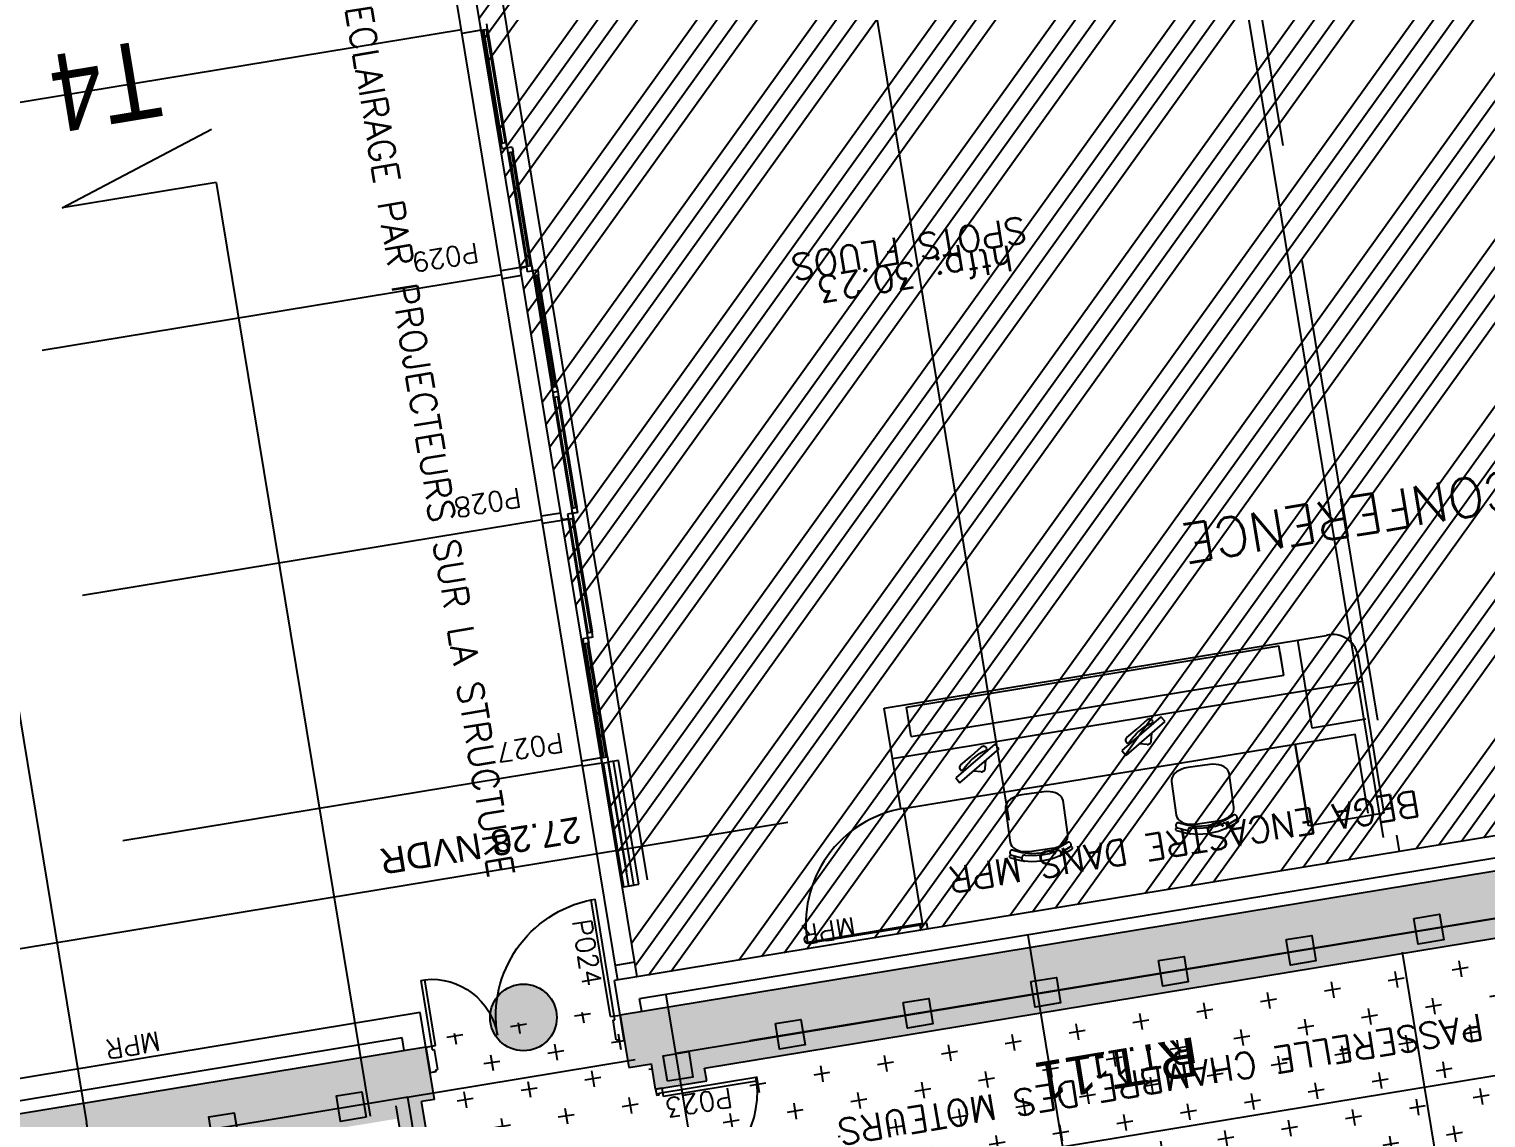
# Model space of a CAD drawing. Header units: millimetres. Extents: x 33240 to 33395, y 51607 to 51720.
# Drawn here: x 33271.56 to 33282.81, y 51658.57 to 51666.98 of the extents above; entities that cross this region are included whole.
import ezdxf
from ezdxf.enums import TextEntityAlignment as Align

# ---------------------------------------------------------------- set-up
doc = ezdxf.new("R2010")
doc.units = ezdxf.units.MM
doc.header["$LTSCALE"] = 0.3
doc.header["$MEASUREMENT"] = 0
doc.header["$PDMODE"] = 34
doc.header["$PDSIZE"] = 0.3
doc.linetypes.add('ACAD_ISO02W100', pattern=[15, 12, -3])
doc.linetypes.add('ACAD_ISO08W100', pattern=[36, 24, -3, 6, -3])
doc.layers.get('0').update_dxf_attribs({"linetype": 'CONTINUOUS'})
doc.layers.get('DEFPOINTS').update_dxf_attribs({"linetype": 'CONTINUOUS'})
for name, color, linetype in [('00-TRAMES-BAT', 7, 'ACAD_ISO08W100'), ('02-MURS-PORTEUR', 1, 'CONTINUOUS'), ('04-PLAFOND-LIMITE', 231, 'CONTINUOUS'), ('05-MEN-EXT', 142, 'CONTINUOUS'), ('05-MEN-EXT-NUM', 3, 'CONTINUOUS'), ('05-MEN-INT', 4, 'CONTINUOUS'), ('05-MEN-INT-NUM', 62, 'CONTINUOUS'), ('07-REVT-SOL', 8, 'CONTINUOUS'), ('07-REVT.PIERRE', 21, 'CONTINUOUS'), ('08-EQUI-MEUBLE-PROJ-01', 11, 'CONTINUOUS'), ('09-COT-EXT', 4, 'CONTINUOUS'), ('10-ANN-ALTITUDE', 152, 'CONTINUOUS'), ('10-ANN-HSP', 192, 'CONTINUOUS'), ('10-ANN-NOMENCLATURE', 3, 'CONTINUOUS'), ('10-ANN-NOMPIECE-CODE', 171, 'CONTINUOUS'), ('10-ANN-REPCOUPE', 1, 'CONTINUOUS'), ('10-ANN-TEXTE', 3, 'CONTINUOUS'), ('10-ANN-TEXTE-MEUBLE', 3, 'CONTINUOUS'), ('11-RES-ELECTRICITE', 71, 'CONTINUOUS'), ('11-RES-ISOL-FEU', 2, 'CONTINUOUS'), ('14-HACH-MURS', 253, 'CONTINUOUS')]:
    doc.layers.add(name, color=color, linetype=linetype)
doc.styles.add('ANN', font='romans.shx')
doc.styles.add('COT', font='romans.shx')
doc.styles.add('HSP', font='romans.shx')
doc.styles.add('NDP', font='ARIAL.TTF')
doc.styles.add('NIV', font='ARIAL.TTF', dxfattribs={"height": 0.2})
doc.styles.add('REPCOUP', font='ARIAL.TTF', dxfattribs={"width": 0.85, "height": 0.6})
doc.dimstyles.new('COTEXT', dxfattribs={"dimtxt": 0.15, "dimasz": 0.11, "dimexe": 0, "dimexo": 0, "dimgap": 0.05, "dimtad": 1, "dimdec": 3, "dimdsep": 46, "dimtxsty": 'COT', "dimblk1": 'COTBLOC', "dimblk2": 'COTBLOC', "dimsah": 1, "dimcen": -0.1, "dimse1": 1, "dimse2": 1, "dimadec": 0, "dimazin": 0, "dimtfac": 1, "dimtdec": 3, "dimtmove": 2, "dimatfit": 3, "dimldrblk": 'COTBLOC', "dimfxl": 1, "dimtolj": 1, "dimarcsym": 0})
pattern_1 = [(189.35057367, (57785.36794, 108093.90987), (-0.2060594638, -0.2872968802), [0.125, -0.375]), (279.35057367, (57785.29612, 108093.96139), (0.2872968802, -0.2060594638), [0.125, -0.375])]

# ---------------------------------------------------------------- blocks, each defined once
blk = doc.blocks.new('COTBLOC')
for p, q in [((0, -1.3608), (0, 1.3608)), ((-0.76, 0), (-0.99, 0)), ((0, 0), (-0.76, 0)), ((0, 0), (0.76, 0)), ((0.76, 0), (0.99, 0))]:
    blk.add_line(p, q)
at = {"const_width": 0.15}
blk.add_lwpolyline([(-0.1, 0, 1), (0.1, 0, 1)], format="xyb", close=True, dxfattribs=at)
blk = doc.blocks.new('*D57')
at = {"layer": '09-COT-EXT', "color": 0, "lineweight": -2}
blk.add_line((33269.584, 51673.215), (33272.002, 51658.532), dxfattribs=at)
at = {"layer": 'DEFPOINTS', "color": 0}
for p in [(33273.987, 51674.051), (33276.441, 51659.152), (33272.02, 51658.424)]:
    blk.add_point(p, dxfattribs=at)
at = {"layer": '09-COT-EXT', "color": 0, "lineweight": -2, "xscale": 0.11, "yscale": 0.11, "zscale": 0.11}
for p, rotation in [((33269.567, 51673.323), 99.35059234257548), ((33272.02, 51658.424), 279.3505923425755)]:
    blk.add_blockref('COTBLOC', p, dxfattribs=dict(at, rotation=rotation))
at = {"layer": '09-COT-EXT', "color": 0, "insert": (33270.917, 51665.894), "char_height": 0.15, "attachment_point": 5, "rotation": 279.3506, "style": 'COT'}
blk.add_mtext('\\A1;15.1', dxfattribs=at)
blk = doc.blocks.new('5CP7')
for p, q in [((0.065, 0.73), (0.035, 0.73)), ((0.035, -0.03), (0.035, 0.73)), ((0.065, 0.73), (0.065, 0)), ((0.065, 0), (0, 0)), ((0, 0), (0, -0.05)), ((0.8, 0), (0.765, 0)), ((0.765, 0), (0.765, -0.03)), ((0.8, 0), (0.8, -0.05)), ((0, -0.05), (0.05, -0.05)), ((0.05, -0.03), (0.035, -0.03)), ((0.05, -0.03), (0.05, -0.05)), ((0.75, -0.03), (0.75, -0.05)), ((0.765, -0.03), (0.75, -0.03)), ((0.75, -0.05), (0.8, -0.05))]:
    blk.add_line(p, q)
for centre, radius, start, end in [((-0.035, 0), 0.83, 0, 0), ((0.035, 0.001), 0.73, 359.9516, 87.6447)]:
    blk.add_arc(centre, radius, start, end)
blk = doc.blocks.new('MVP95')
for p, q in [((0.045, -0.03), (0.045, 0.915)), ((0.075, 0.915), (0.045, 0.915)), ((0.075, 0), (0.075, 0.915)), ((1.475, 0.515), (1.445, 0.515)), ((1.445, 0), (1.445, 0.515)), ((1.475, 0.515), (1.475, -0.03)), ((0, -0.2), (0, 0)), ((0.075, 0), (0, 0)), ((0.06, -0.03), (0.045, -0.03)), ((0.06, -0.185), (0.06, -0.03)), ((1.52, 0), (1.445, 0)), ((1.46, -0.03), (1.46, -0.185)), ((1.475, -0.03), (1.46, -0.03)), ((1.52, 0), (1.52, -0.2)), ((0.045, -0.2), (0, -0.2)), ((0.045, -0.2), (0.045, -0.185)), ((0.06, -0.185), (0.045, -0.185)), ((1.475, -0.185), (1.46, -0.185)), ((1.475, -0.185), (1.475, -0.2)), ((1.52, -0.2), (1.475, -0.2))]:
    blk.add_line(p, q)
for centre, radius, start, end in [((0.045, 0), 0.915, 359.9692, 88.1212), ((1.475, 0.001), 0.515, 93.3395, 180.0973)]:
    blk.add_arc(centre, radius, start, end)
blk = doc.blocks.new('PF1-2H')
blk.add_hatch(color=256).paths.add_polyline_path([(-0.001288, 0, 1), (0.001288, 0, 1)])
blk.add_circle((0, 0), 0.001288)
blk = doc.blocks.new('CARRE2')
blk.add_hatch(color=256).paths.add_polyline_path([(-0.1, 0.1), (0.1, 0.1), (0.1, -0.1), (-0.1, -0.1)])
blk.add_lwpolyline([(-0.1, 0.1), (0.1, 0.1), (0.1, -0.1), (-0.1, -0.1)], close=True)

msp = doc.modelspace()

# ---------------------------------------------------------------- hatches: boundary and pattern name
at = {"layer": '07-REVT-SOL'}
h = msp.add_hatch(dxfattribs=at)
h.set_pattern_fill('ANSI34', color=256, style=0)
h.set_pattern_definition([(234.3505737, (57752.873, 108291.1774), (0.609448717, -0.4371181325), []), (234.3505737, (57752.69855, 108291.1487), (0.609448717, -0.4371181325), []), (234.3505737, (57752.5241, 108291.12), (0.609448717, -0.4371181325), []), (234.3505737, (57752.3497, 108291.09124), (0.609448717, -0.4371181325), [])])
h.paths.add_polyline_path([(33309.5314, 51685.8588), (33309.227, 51686.3339), (33308.7901, 51686.9168), (33308.2417, 51687.5322), (33307.7231, 51688.0157), (33307.1703, 51688.4635), (33306.6491, 51688.8373), (33306.1684, 51689.1099), (33305.6057, 51689.375), (33304.8593, 51689.5906), (33304.3981, 51689.6614), (33304.0875, 51689.6801), (33303.4661, 51689.653), (33302.8229, 51689.5078), (33302.2165, 51689.3237), (33301.8431, 51689.1436), (33301.2325, 51688.7418), (33301.0441, 51688.5546), (33300.8119, 51688.2317), (33300.636, 51687.875), (33300.5145, 51687.359), (33300.505, 51686.6688), (33300.5777, 51685.9763), (33300.7416, 51685.2753), (33300.9406, 51684.7213), (33301.0157, 51684.5876), (33307.3638, 51673.1728), (33307.5551, 51673.4027), (33307.8762, 51673.8025), (33308.1163, 51674.1181), (33308.411, 51674.5325), (33308.7556, 51675.0512), (33309.048, 51675.5283), (33309.3762, 51676.1097), (33309.5889, 51676.5207), (33309.7607, 51676.8698), (33310.0204, 51677.4522), (33310.2137, 51677.9361), (33310.3288, 51678.2748), (33310.4454, 51678.6692), (33310.6648, 51679.6374), (33310.76, 51680.4082), (33310.7988, 51681.1264), (33310.7886, 51681.6572), (33311.6353, 51681.6308), (33311.6077, 51680.7216), (33311.5149, 51679.9648), (33311.413, 51679.3793), (33311.2805, 51678.8426), (33311.0938, 51678.2397), (33310.6536, 51677.1452), (33310.0752, 51675.9925), (33309.4154, 51674.8904), (33308.8726, 51674.099), (33308.2849, 51673.3459), (33307.8733, 51672.8629), (33307.228, 51672.1682), (33306.3132, 51671.3076), (33305.9865, 51671.0325), (33305.8529, 51670.9201), (33304.975, 51670.2548), (33303.8087, 51669.4948), (33303.0073, 51669.0533), (33301.8018, 51668.4879), (33300.9566, 51668.032), (33299.3651, 51667.685), (33298.3344, 51667.4599), (33297.6468, 51667.3707), (33296.7824, 51667.2899), (33295.9203, 51667.253), (33295.2266, 51667.2152), (33294.1119, 51667.2875), (33293.3748, 51667.4449), (33292.5369, 51667.5422), (33291.7914, 51667.7628), (33290.9562, 51668.1367), (33290.4698, 51668.2741), (33289.8201, 51668.6138), (33289.1999, 51669.0055), (33288.3839, 51669.5907), (33287.876, 51669.955), (33287.2211, 51670.7667), (33274.7777, 51668.6362), (33276.256, 51659.6586), (33284.2497, 51660.9749), (33284.3561, 51660.329), (33287.1543, 51660.7657), (33287.0441, 51661.435), (33288.3848, 51661.6423), (33288.4866, 51660.9834), (33292.2493, 51661.603), (33292.1421, 51662.2745), (33293.3262, 51662.4694), (33294.2159, 51657.0657), (33297.0273, 51657.8411), (33296.5137, 51662.3558), (33296.1876, 51662.9406), (33297.1941, 51663.1064), (33297.3208, 51662.3368), (33297.3071, 51662.3342), (33297.2354, 51662.0285), (33297.1718, 51661.7039), (33297.1191, 51661.3565), (33297.0807, 51661.0087), (33297.0553, 51660.6759), (33297.0448, 51660.2508), (33297.0546, 51659.9073), (33297.0786, 51659.5031), (33297.126, 51659.0791), (33297.2144, 51658.5421), (33297.1583, 51658.5188), (33297.3195, 51657.5459), (33297.3809, 51657.5561), (33297.3948, 51657.457), (33298.8658, 51657.679), (33298.8462, 51657.7974), (33298.9103, 51657.8079), (33298.7662, 51658.6942), (33298.7288, 51659.1864), (33298.7198, 51659.4049), (33298.7232, 51660.1393), (33298.7457, 51660.5123), (33298.7907, 51660.9605), (33298.8677, 51661.4609), (33298.9907, 51662.0019), (33299.0813, 51662.4183), (33299.1901, 51662.781), (33299.4457, 51663.3946), (33299.6955, 51663.8263), (33299.9745, 51664.1844), (33300.2447, 51664.447), (33300.5617, 51664.6801), (33300.8381, 51664.8192), (33301.2209, 51664.9383), (33301.4693, 51664.9787), (33301.841, 51664.9673), (33302.2061, 51664.8995), (33302.6126, 51664.7536), (33302.9838, 51664.5426), (33303.3445, 51664.2838), (33303.6583, 51663.9764), (33303.8954, 51663.7058), (33304.1617, 51663.3541), (33304.4484, 51662.8985), (33304.7788, 51662.2731), (33305.0523, 51661.5322), (33305.2961, 51660.675), (33305.4695, 51659.9959), (33305.6024, 51659.3706), (33305.6852, 51658.9167), (33307.3767, 51659.1899), (33307.1404, 51660.5973), (33307.0303, 51661.1738), (33306.9413, 51661.6002), (33306.7799, 51662.3125), (33306.6023, 51663.0284), (33306.4522, 51663.5891), (33306.3171, 51663.5669), (33306.1501, 51664.5811), (33310.3148, 51665.2669), (33310.4416, 51664.4972), (33315.177, 51665.277), (33315.0503, 51666.0466), (33321.9737, 51667.1866), (33322.0842, 51666.5156), (33326.0968, 51667.1763), (33325.9863, 51667.8474), (33338.2877, 51669.8729), (33338.4145, 51669.1031), (33337.1627, 51668.8969), (33337.4803, 51666.9678), (33338.0209, 51667.0568), (33338.5748, 51667.148), (33338.8591, 51667.1949), (33339.4721, 51667.2958), (33339.4876, 51667.2022), (33342.9411, 51667.7709), (33342.9248, 51667.8696), (33343.8326, 51668.019), (33343.8488, 51667.9204), (33345.1427, 51668.1334), (33344.8096, 51670.1562), (33343.348, 51669.9155), (33343.2212, 51670.6853), (33356.0482, 51672.7974), (33356.1749, 51672.0277), (33354.958, 51671.8273), (33355.3024, 51669.7355), (33360.6718, 51670.6196), (33360.3274, 51672.7114), (33359.1351, 51672.5151), (33359.0083, 51673.2848), (33361.9356, 51673.7669), (33362.0461, 51673.0958), (33364.4142, 51673.4857), (33364.3037, 51674.1568), (33367.7572, 51674.7255), (33367.8839, 51673.9557), (33371.2387, 51674.5081), (33371.112, 51675.2779), (33374.9437, 51675.9088), (33375.0705, 51675.1391), (33376.6328, 51675.3963), (33376.506, 51676.1661), (33377.325, 51676.3009), (33377.0481, 51677.9827), (33376.9198, 51677.9616), (33376.6273, 51679.7377), (33376.7556, 51679.7588), (33376.4112, 51681.8507), (33376.2829, 51681.8295), (33375.9904, 51683.6056), (33376.1187, 51683.6267), (33375.8418, 51685.3086), (33360.6783, 51682.8117), (33360.8797, 51680.4431), (33357.4663, 51679.6643), (33355.8502, 51679.2955), (33350.3855, 51678.0486), (33349.3674, 51677.9353), (33349.2809, 51678.7127), (33350.1901, 51678.8161), (33350.4466, 51678.8746), (33350.1324, 51680.7824), (33345.8713, 51680.0807), (33346.1535, 51678.3669), (33347.7703, 51678.5446), (33347.8568, 51677.7672), (33337.862, 51676.655), (33331.4691, 51682.1156), (33331.436, 51682.1102), (33331.3791, 51682.4555), (33331.426, 51682.4633), (33332.4803, 51685.4342), (33333.3075, 51685.2862), (33334.1791, 51687.6816), (33333.3953, 51687.9546), (33334.4746, 51690.9071), (33334.675, 51691.1303), (33338.2027, 51692.6579), (33338.2118, 51692.6161), (33338.5092, 51692.2989), (33338.6344, 51692.0226), (33341.707, 51693.0697), (33341.5019, 51693.412), (33341.3795, 51693.7866), (33344.946, 51694.7179), (33345.2392, 51694.7817), (33348.5761, 51695.3735), (33348.8741, 51695.4084), (33348.9099, 51694.6324), (33348.9146, 51694.6048), (33352.1472, 51694.9081), (33352.1459, 51695.2202), (33352.2417, 51695.6865), (33356.3412, 51695.7195), (33356.4073, 51695.575), (33357.7275, 51698.1124), (33357.1877, 51701.3904), (33320.2349, 51695.2976), (33319.7443, 51698.296), (33309.9064, 51696.6761), (33310.4, 51693.6782), (33300.57, 51692.0596), (33300.7406, 51691.0235), (33301.5358, 51691.0422), (33302.2561, 51690.9986), (33302.8984, 51690.9343), (33303.2847, 51690.8855), (33303.8837, 51690.7723), (33304.4095, 51690.6586), (33304.8482, 51690.5355), (33305.6756, 51690.2459), (33306.363, 51689.935), (33307.0247, 51689.5803), (33307.6503, 51689.1728), (33308.244, 51688.725), (33308.7944, 51688.2296), (33309.3073, 51687.6984), (33309.7704, 51687.1258), (33310.4433, 51686.1015), (33309.6647, 51685.6359)])
h = msp.add_hatch(dxfattribs=at)
h.set_pattern_fill('CROSS', color=30, style=0)
h.set_pattern_definition(pattern_1)
h.paths.add_polyline_path([(33285.8127, 51643.4734), (33279.4977, 51642.4335), (33276.7774, 51658.9539), (33283.0924, 51659.9938)])
h = msp.add_hatch(dxfattribs=at)
h.set_pattern_fill('CROSS', color=30, style=0)
h.set_pattern_definition(pattern_1)
h.paths.add_polyline_path([(33280.4438, 51642.0116), (33280.7006, 51640.4526), (33277.696, 51639.9579), (33277.6763, 51639.9547), (33274.5904, 51658.6952), (33274.6909, 51658.7117), (33274.6129, 51659.1854), (33276.1127, 51659.4323), (33276.1907, 51658.9587), (33276.3665, 51658.9877), (33279.1957, 51641.8061)])
at = {"layer": '14-HACH-MURS', "ltscale": 10}
h = msp.add_hatch(color=256, dxfattribs=at)
h.paths.add_polyline_path([(33277.7584, 51638.2252), (33277.9557, 51638.2577), (33278.0662, 51637.5865), (33259.4674, 51634.524), (33255.6179, 51657.9021), (33254.5254, 51657.7222), (33254.3037, 51659.1807), (33254.568, 51659.2382), (33254.7618, 51657.9638), (33262.1964, 51659.188), (33261.9307, 51660.8017), (33262.2244, 51660.8641), (33262.5249, 51659.0394), (33260.6988, 51658.7387), (33260.715, 51658.6401), (33260.5177, 51658.6076), (33260.5014, 51658.7062), (33255.8645, 51657.9427), (33256.1716, 51656.0781), (33256.5482, 51656.1401), (33256.6311, 51655.6366), (33256.2545, 51655.5746), (33259.6491, 51634.9593), (33277.8039, 51637.9487)])
h.paths.add_polyline_path([(33277.7087, 51639.7575), (33277.5114, 51639.725), (33274.4093, 51658.564), (33258.1309, 51655.8835), (33258.048, 51656.387), (33260.8085, 51656.8416), (33260.7646, 51657.1078), (33260.962, 51657.1403), (33261.0058, 51656.8741), (33274.6242, 51659.1165), (33274.6909, 51658.7117), (33274.5904, 51658.6952)], flags=17)
h.paths.add_polyline_path([(33277.7285, 51639.7608), (33280.9304, 51640.288), (33280.8979, 51640.4851), (33277.696, 51639.9579)])
h = msp.add_hatch(color=256, dxfattribs=at)
h.paths.add_polyline_path([(33279.1957, 51641.8061), (33280.4439, 51642.0116), (33280.4536, 51641.9524), (33280.6509, 51641.9849), (33280.6412, 51642.0441), (33286.5961, 51643.0244), (33286.5636, 51643.2218), (33279.1632, 51642.0034)])
h.paths.add_polyline_path([(33279.1599, 51642.0232), (33286.2643, 51643.193), (33283.4868, 51660.0605), (33284.2084, 51660.1793), (33284.1258, 51660.6811), (33276.124, 51659.3635), (33276.1907, 51658.9587), (33276.3665, 51658.9877), (33276.399, 51658.7903), (33276.7937, 51658.8553), (33276.7774, 51658.9539), (33283.0924, 51659.9938), (33285.8127, 51643.4734), (33279.4977, 51642.4335), (33279.4815, 51642.5322), (33279.0868, 51642.4672)])
h.paths.add_polyline_path([(33278.9568, 51643.2566), (33279.3515, 51643.3216), (33276.9237, 51658.0659), (33276.529, 51658.0009)], flags=17)

# ---------------------------------------------------------------- linework, layer by layer
at = {"layer": '00-TRAMES-BAT'}
for p, q in [((33285.5336, 51639.4242), (33276.2655, 51695.7092)), ((33282.6404, 51639.5559), (33273.4698, 51695.2488)), ((33279.8447, 51639.0955), (33270.6741, 51694.7885)), ((33380.1408, 51676.1261), (33264.281, 51657.0483))]:
    msp.add_line(p, q, dxfattribs=at)
at = {"layer": '02-MURS-PORTEUR', "color": 8, "linetype": 'ACAD_ISO02W100'}
for p, q in [((33280.6602, 51669.6357), (33282.1434, 51660.6281)), ((33274.8985, 51666.9798), (33261.5785, 51664.7865)), ((33275.2104, 51665.0853), (33261.8905, 51662.892)), ((33275.5224, 51663.1908), (33262.2024, 51660.9975)), ((33275.8343, 51661.2963), (33262.5144, 51659.103))]:
    msp.add_line(p, q, dxfattribs=at)
at = {"layer": '02-MURS-PORTEUR'}
for p, q in [((33284.1258, 51660.6811), (33276.124, 51659.3635)), ((33276.7774, 51658.9539), (33283.0924, 51659.9938)), ((33276.124, 51659.3635), (33276.1907, 51658.9587)), ((33274.6242, 51659.1165), (33261.0058, 51656.8741)), ((33274.6909, 51658.7117), (33274.6242, 51659.1165)), ((33276.1907, 51658.9587), (33276.3665, 51658.9877)), ((33276.399, 51658.7903), (33276.3665, 51658.9877)), ((33276.7937, 51658.8553), (33276.7774, 51658.9539)), ((33276.399, 51658.7903), (33276.7937, 51658.8553)), ((33274.6909, 51658.7117), (33274.5904, 51658.6952)), ((33277.7087, 51639.7575), (33274.5904, 51658.6952))]:
    msp.add_line(p, q, dxfattribs=at)
at = {"layer": '02-MURS-PORTEUR', "color": 4}
msp.add_line((33283.1643, 51658.9415), (33276.948, 51657.9179), dxfattribs=at)
at = {"layer": '04-PLAFOND-LIMITE', "linetype": 'ACAD_ISO02W100'}
msp.add_line((33277.0403, 51642.5863), (33274.3931, 51658.6627), dxfattribs=at)
at = {"layer": '05-MEN-EXT'}
for p, q in [((33276.108, 51659.6342), (33274.3029, 51670.5966)), ((33276.256, 51659.6586), (33274.7728, 51668.6663)), ((33275.0512, 51666.9758), (33274.9031, 51666.9514)), ((33275.0512, 51666.9758), (33275.0463, 51667.0054)), ((33275.0512, 51666.9758), (33275.1005, 51666.9839)), ((33275.2056, 51666.0992), (33275.061, 51666.9774)), ((33275.2155, 51666.1008), (33275.0709, 51666.979)), ((33275.0906, 51666.9823), (33275.2352, 51666.1041)), ((33275.1005, 51666.9839), (33275.0939, 51667.024)), ((33275.1005, 51666.9839), (33275.2451, 51666.1057)), ((33275.2451, 51666.1057), (33275.2056, 51666.0992)), ((33275.2121, 51666.0597), (33275.2056, 51666.0992)), ((33275.2911, 51666.0727), (33275.2121, 51666.0597)), ((33275.2516, 51666.0662), (33275.2451, 51666.1057)), ((33275.2451, 51666.1057), (33275.4027, 51665.1486)), ((33275.2911, 51666.0727), (33275.2516, 51666.0662)), ((33275.2516, 51666.0662), (33275.2581, 51666.0268)), ((33275.2911, 51666.0727), (33275.2976, 51666.0333)), ((33275.2976, 51666.0333), (33275.2581, 51666.0268)), ((33275.268, 51666.0284), (33275.4126, 51665.1502)), ((33275.4323, 51665.1535), (33275.2877, 51666.0316)), ((33275.4422, 51665.1551), (33275.2976, 51666.0333)), ((33275.3534, 51665.1405), (33275.2053, 51665.1161)), ((33275.3635, 51665.0789), (33275.2155, 51665.0545)), ((33275.4027, 51665.1486), (33275.3534, 51665.1405)), ((33275.3615, 51665.1215), (33275.3566, 51665.1207)), ((33275.4035, 51665.1437), (33275.3591, 51665.1363)), ((33275.3615, 51665.1215), (33275.3591, 51665.1363)), ((33275.4422, 51665.1551), (33275.4027, 51665.1486)), ((33275.4092, 51665.1091), (33275.4027, 51665.1486)), ((33275.4881, 51665.1221), (33275.4092, 51665.1091)), ((33275.4487, 51665.1156), (33275.4422, 51665.1551)), ((33275.4422, 51665.1551), (33275.5998, 51664.198)), ((33275.4881, 51665.1221), (33275.4487, 51665.1156)), ((33275.4487, 51665.1156), (33275.4552, 51665.0762)), ((33275.4946, 51665.0827), (33275.4552, 51665.0762)), ((33275.465, 51665.0778), (33275.6068, 51664.217)), ((33275.6265, 51664.2202), (33275.4848, 51665.081)), ((33275.4881, 51665.1221), (33275.4946, 51665.0827)), ((33275.6392, 51664.2045), (33275.4946, 51665.0827)), ((33275.5998, 51664.1975), (33275.5933, 51664.237)), ((33275.6364, 51664.2219), (33275.5969, 51664.2154)), ((33275.6364, 51664.2219), (33275.5969, 51664.2154)), ((33275.5969, 51664.2154), (33275.6034, 51664.1759)), ((33275.6429, 51664.1824), (33275.6034, 51664.1759)), ((33275.6429, 51664.1824), (33275.6034, 51664.1759)), ((33275.6429, 51664.1824), (33275.6034, 51664.1759)), ((33275.6034, 51664.1759), (33275.6099, 51664.1364)), ((33275.7639, 51663.2009), (33275.6063, 51664.158)), ((33275.6393, 51664.204), (33275.6328, 51664.2435)), ((33275.6364, 51664.2219), (33275.6429, 51664.1824)), ((33275.6429, 51664.1824), (33275.6494, 51664.1429)), ((33275.6458, 51664.1645), (33275.7904, 51663.2864)), ((33275.6494, 51664.1429), (33275.6099, 51664.1364)), ((33275.7608, 51663.2815), (33275.6198, 51664.138)), ((33275.6395, 51664.1413), (33275.7805, 51663.2847)), ((33275.7904, 51663.2864), (33275.7509, 51663.2799)), ((33275.7574, 51663.2404), (33275.7509, 51663.2799)), ((33275.7969, 51663.2469), (33275.7904, 51663.2864)), ((33275.6657, 51663.2436), (33275.5177, 51663.2193)), ((33275.6751, 51663.1863), (33275.5271, 51663.1619)), ((33275.6768, 51663.2068), (33275.6719, 51663.206)), ((33275.7245, 51663.1944), (33275.6751, 51663.1863)), ((33275.6768, 51663.2068), (33275.6793, 51663.192)), ((33275.7237, 51663.1994), (33275.6793, 51663.192)), ((33275.7969, 51663.2469), (33275.718, 51663.2339)), ((33275.718, 51663.2339), (33275.7245, 51663.1944)), ((33275.7639, 51663.2009), (33275.7245, 51663.1944)), ((33275.8821, 51662.2373), (33275.7245, 51663.1944)), ((33275.8789, 51662.3179), (33275.7343, 51663.196)), ((33275.7541, 51663.1993), (33275.8987, 51662.3211)), ((33275.7969, 51663.2469), (33275.7574, 51663.2404)), ((33275.7574, 51663.2404), (33275.7639, 51663.2009)), ((33275.7639, 51663.2009), (33275.9085, 51662.3227)), ((33275.915, 51662.2833), (33275.8361, 51662.2703)), ((33275.8361, 51662.2703), (33275.8426, 51662.2308)), ((33275.9085, 51662.3227), (33275.8691, 51662.3162)), ((33275.8756, 51662.2768), (33275.8691, 51662.3162)), ((33275.915, 51662.2833), (33275.8756, 51662.2768)), ((33275.8756, 51662.2768), (33275.8821, 51662.2373)), ((33275.915, 51662.2833), (33275.9085, 51662.3227)), ((33275.8821, 51662.2373), (33275.8426, 51662.2308)), ((33275.8426, 51662.2308), (33275.9872, 51661.3526)), ((33275.8525, 51662.2324), (33275.9971, 51661.3543)), ((33276.0168, 51661.3575), (33275.8722, 51662.2357)), ((33276.0267, 51661.3591), (33275.8821, 51662.2373)), ((33275.9773, 51661.351), (33275.8293, 51661.3266)), ((33275.9773, 51661.351), (33276.0267, 51661.3591)), ((33275.9773, 51661.351), (33275.9822, 51661.3214)), ((33276.0267, 51661.3591), (33276.0333, 51661.319)), ((33275.984, 51661.3108), (33275.8359, 51661.2865)), ((33275.984, 51661.3108), (33276.0333, 51661.319)), ((33276.1514, 51660.3554), (33276.2304, 51660.3684)), ((33276.1909, 51660.3619), (33276.2698, 51660.3749)), ((33276.2374, 51659.7716), (33276.0894, 51659.7472))]:
    msp.add_line(p, q, dxfattribs=at)
at = {"layer": '05-MEN-EXT', "linetype": 'ACAD_ISO02W100', "ltscale": 0.5}
for p, q in [((33275.9938, 51661.3125), (33276.1514, 51660.3554)), ((33276.0315, 51661.3295), (33276.1729, 51660.4711)), ((33276.1122, 51661.332), (33276.0333, 51661.319)), ((33276.1909, 51660.3619), (33276.0333, 51661.319)), ((33276.2304, 51660.3684), (33276.0728, 51661.3255)), ((33276.2698, 51660.3749), (33276.1122, 51661.332))]:
    msp.add_line(p, q, dxfattribs=at)
at = {"layer": '07-REVT.PIERRE'}
for p, q in [((33284.2497, 51660.9749), (33276.0802, 51659.6297)), ((33284.1096, 51660.7795), (33276.2756, 51659.4895)), ((33276.124, 51659.3635), (33276.0802, 51659.6297)), ((33276.2918, 51659.3911), (33276.2756, 51659.4895)), ((33274.5804, 51659.3827), (33260.962, 51657.1403)), ((33274.6242, 51659.1165), (33274.5804, 51659.3827)), ((33274.4403, 51659.1873), (33260.9896, 51656.9725)), ((33274.4565, 51659.0889), (33274.4403, 51659.1873))]:
    msp.add_line(p, q, dxfattribs=at)
at = {"layer": '08-EQUI-MEUBLE-PROJ-01', "ltscale": 20}
for p, q in [((33278.1657, 51661.7361), (33281.5795, 51662.2982)), ((33281.4723, 51661.5813), (33281.3602, 51662.2621)), ((33278.3367, 51661.744), (33281.2154, 51662.218)), ((33281.2527, 51661.9916), (33281.2154, 51662.218)), ((33281.2527, 51661.9916), (33281.2236, 51662.1687)), ((33281.8244, 51662.1513), (33282.0266, 51660.9234)), ((33278.2299, 51661.3464), (33281.8585, 51661.9439)), ((33278.374, 51661.5176), (33281.2527, 51661.9916)), ((33278.2941, 51660.9566), (33278.1657, 51661.7361)), ((33278.374, 51661.5176), (33278.3367, 51661.744)), ((33280.3029, 51661.6696), (33280.0007, 51661.4075)), ((33280.0335, 51661.3697), (33280.3357, 51661.6318)), ((33280.0399, 51661.5086), (33280.1186, 51661.5768)), ((33280.1973, 51661.6451), (33280.1186, 51661.5768)), ((33280.2392, 51661.6215), (33280.2403, 51661.6345)), ((33280.3357, 51661.6318), (33280.3029, 51661.6696)), ((33281.8867, 51661.6495), (33281.4723, 51661.5813)), ((33278.3138, 51660.9599), (33281.3406, 51661.4583)), ((33279.0202, 51661.4584), (33278.718, 51661.1963)), ((33279.0529, 51661.4206), (33279.0202, 51661.4584)), ((33280.0573, 51661.4638), (33280.0443, 51661.4645)), ((33280.1968, 51661.4558), (33280.1367, 51661.4593)), ((33280.2273, 51661.4823), (33280.2324, 51661.5423)), ((33281.3406, 51661.4583), (33281.8043, 51661.5346)), ((33281.3406, 51661.4583), (33281.4412, 51660.8471)), ((33281.4441, 51660.8274), (33281.3406, 51661.4583)), ((33281.905, 51660.9234), (33281.8043, 51661.5346)), ((33278.7507, 51661.1585), (33279.0529, 51661.4206)), ((33278.7571, 51661.2973), (33278.8359, 51661.3656)), ((33278.9146, 51661.4339), (33278.8359, 51661.3656)), ((33278.9565, 51661.4103), (33278.9576, 51661.4233)), ((33280.0007, 51661.4075), (33280.0335, 51661.3697)), ((33278.7746, 51661.2526), (33278.7616, 51661.2533)), ((33278.914, 51661.2446), (33278.854, 51661.248)), ((33278.9446, 51661.2711), (33278.9497, 51661.3311)), ((33280.4095, 51661.2303), (33280.3975, 51661.216)), ((33280.4249, 51661.2433), (33280.4095, 51661.2303)), ((33280.4432, 51661.2547), (33280.4249, 51661.2433)), ((33280.464, 51661.2641), (33280.4432, 51661.2547)), ((33280.4865, 51661.2712), (33280.464, 51661.2641)), ((33280.5102, 51661.2759), (33280.4865, 51661.2712)), ((33280.6817, 51661.2997), (33280.5102, 51661.2759)), ((33280.7057, 51661.3017), (33280.6817, 51661.2997)), ((33280.7293, 51661.301), (33280.7057, 51661.3017)), ((33280.7519, 51661.2977), (33280.7293, 51661.301)), ((33280.7726, 51661.2917), (33280.7519, 51661.2977)), ((33280.791, 51661.2834), (33280.7726, 51661.2917)), ((33280.8065, 51661.2729), (33280.791, 51661.2834)), ((33280.8185, 51661.2606), (33280.8065, 51661.2729)), ((33280.8267, 51661.2468), (33280.8185, 51661.2606)), ((33280.8309, 51661.2321), (33280.8267, 51661.2468)), ((33280.8674, 51660.9698), (33280.8309, 51661.2321)), ((33278.718, 51661.1963), (33278.7507, 51661.1585)), ((33280.3893, 51661.2009), (33280.3851, 51661.1854)), ((33280.3851, 51661.1854), (33280.3852, 51661.17)), ((33280.3852, 51661.17), (33280.4217, 51660.9078)), ((33280.3975, 51661.216), (33280.3893, 51661.2009)), ((33279.1148, 51661.0048), (33279.1066, 51660.9896)), ((33279.1267, 51661.019), (33279.1148, 51661.0048)), ((33279.1421, 51661.0321), (33279.1267, 51661.019)), ((33279.1605, 51661.0435), (33279.1421, 51661.0321)), ((33279.1813, 51661.0529), (33279.1605, 51661.0435)), ((33279.2038, 51661.06), (33279.1813, 51661.0529)), ((33279.2274, 51661.0647), (33279.2038, 51661.06)), ((33279.399, 51661.0885), (33279.2274, 51661.0647)), ((33279.423, 51661.0905), (33279.399, 51661.0885)), ((33279.4466, 51661.0898), (33279.423, 51661.0905)), ((33279.4691, 51661.0864), (33279.4466, 51661.0898)), ((33279.4899, 51661.0805), (33279.4691, 51661.0864)), ((33279.5083, 51661.0721), (33279.4899, 51661.0805)), ((33279.5237, 51661.0617), (33279.5083, 51661.0721)), ((33279.5357, 51661.0494), (33279.5237, 51661.0617)), ((33279.544, 51661.0356), (33279.5357, 51661.0494)), ((33279.5481, 51661.0208), (33279.544, 51661.0356)), ((33279.5846, 51660.7586), (33279.5481, 51661.0208)), ((33278.3138, 51660.9599), (33278.4617, 51660.062)), ((33279.1066, 51660.9896), (33279.1024, 51660.9742)), ((33279.1024, 51660.9742), (33279.1024, 51660.9588)), ((33279.1024, 51660.9588), (33279.1389, 51660.6965)), ((33280.4217, 51660.9078), (33280.4258, 51660.893)), ((33280.4258, 51660.893), (33280.4341, 51660.8792)), ((33280.7976, 51660.8697), (33280.8601, 51660.9061)), ((33280.8093, 51660.8851), (33280.8276, 51660.8965)), ((33280.8276, 51660.8965), (33280.843, 51660.9095)), ((33280.843, 51660.9095), (33280.855, 51660.9238)), ((33280.855, 51660.9238), (33280.8632, 51660.939)), ((33280.863, 51660.9081), (33280.8601, 51660.9061)), ((33280.8662, 51660.9095), (33280.863, 51660.9081)), ((33280.8632, 51660.939), (33280.8674, 51660.9544)), ((33280.8696, 51660.9104), (33280.8662, 51660.9095)), ((33280.8674, 51660.9544), (33280.8674, 51660.9698)), ((33280.8731, 51660.9107), (33280.8696, 51660.9104)), ((33280.8765, 51660.9104), (33280.8731, 51660.9107)), ((33280.8799, 51660.9095), (33280.8765, 51660.9104)), ((33280.8831, 51660.908), (33280.8799, 51660.9095)), ((33280.8859, 51660.906), (33280.8831, 51660.908)), ((33280.8884, 51660.9035), (33280.8859, 51660.906)), ((33280.8904, 51660.9007), (33280.8884, 51660.9035)), ((33280.8919, 51660.8975), (33280.8904, 51660.9007)), ((33280.8928, 51660.8941), (33280.8919, 51660.8975)), ((33280.8932, 51660.8906), (33280.8928, 51660.8941)), ((33280.8929, 51660.8871), (33280.8932, 51660.8906)), ((33282.0266, 51660.9234), (33281.4441, 51660.8274)), ((33280.4164, 51660.8037), (33280.4161, 51660.8019)), ((33280.4161, 51660.8019), (33280.4161, 51660.8001)), ((33280.4161, 51660.8001), (33280.4165, 51660.7983)), ((33280.4169, 51660.8054), (33280.4164, 51660.8037)), ((33280.4165, 51660.7983), (33280.4171, 51660.7966)), ((33280.4178, 51660.807), (33280.4169, 51660.8054)), ((33280.4171, 51660.7966), (33280.4181, 51660.795)), ((33280.418, 51660.8336), (33280.4177, 51660.8301)), ((33280.4177, 51660.8301), (33280.418, 51660.8267)), ((33280.4189, 51660.8085), (33280.4178, 51660.807)), ((33280.4189, 51660.8369), (33280.418, 51660.8336)), ((33280.418, 51660.8267), (33280.4189, 51660.8233)), ((33280.4181, 51660.795), (33280.4192, 51660.7936)), ((33280.4204, 51660.84), (33280.4189, 51660.8369)), ((33280.4189, 51660.8233), (33280.4203, 51660.8202)), ((33280.4202, 51660.8097), (33280.4189, 51660.8085)), ((33280.4192, 51660.7936), (33280.4206, 51660.7924)), ((33280.4218, 51660.8107), (33280.4202, 51660.8097)), ((33280.4203, 51660.8202), (33280.4223, 51660.8174)), ((33280.4223, 51660.8429), (33280.4204, 51660.84)), ((33280.4206, 51660.7924), (33280.4222, 51660.7915)), ((33280.4234, 51660.8115), (33280.4218, 51660.8107)), ((33280.4222, 51660.7915), (33280.4222, 51660.7915)), ((33280.4248, 51660.8453), (33280.4223, 51660.8429)), ((33280.4223, 51660.8174), (33280.4247, 51660.8149)), ((33280.4227, 51660.7912), (33280.5029, 51660.7701)), ((33280.4252, 51660.8119), (33280.4234, 51660.8115)), ((33280.4247, 51660.8149), (33280.4275, 51660.8129)), ((33280.4276, 51660.8473), (33280.4248, 51660.8453)), ((33280.427, 51660.812), (33280.4252, 51660.8119)), ((33280.4289, 51660.8119), (33280.427, 51660.812)), ((33280.4275, 51660.8129), (33280.4306, 51660.8114)), ((33280.4307, 51660.8488), (33280.4276, 51660.8473)), ((33280.4306, 51660.8114), (33280.4289, 51660.8119)), ((33280.434, 51660.8498), (33280.4307, 51660.8488)), ((33280.4321, 51660.8107), (33280.5108, 51660.7906)), ((33280.4374, 51660.8501), (33280.434, 51660.8498)), ((33280.4341, 51660.8792), (33280.4461, 51660.8669)), ((33280.4409, 51660.8499), (33280.4374, 51660.8501)), ((33280.4442, 51660.8491), (33280.4409, 51660.8499)), ((33280.445, 51660.8488), (33280.5151, 51660.8307)), ((33280.4461, 51660.8669), (33280.4615, 51660.8564)), ((33280.4615, 51660.8564), (33280.4799, 51660.8481)), ((33280.4799, 51660.8481), (33280.5006, 51660.8422)), ((33280.5006, 51660.8422), (33280.5232, 51660.8388)), ((33280.5105, 51660.7905), (33280.5104, 51660.7865)), ((33280.5104, 51660.7865), (33280.511, 51660.7824)), ((33280.5113, 51660.7945), (33280.5105, 51660.7905)), ((33280.511, 51660.7824), (33280.5123, 51660.7786)), ((33280.5128, 51660.7983), (33280.5113, 51660.7945)), ((33280.5123, 51660.7786), (33280.5142, 51660.775)), ((33280.5149, 51660.8018), (33280.5128, 51660.7983)), ((33280.5176, 51660.8049), (33280.5149, 51660.8018)), ((33280.5151, 51660.8307), (33280.5871, 51660.8237)), ((33280.5208, 51660.8074), (33280.5176, 51660.8049)), ((33280.5244, 51660.8094), (33280.5208, 51660.8074)), ((33280.5232, 51660.8388), (33280.5468, 51660.8381)), ((33280.5283, 51660.8107), (33280.5244, 51660.8094)), ((33280.5323, 51660.8113), (33280.5283, 51660.8107)), ((33280.5364, 51660.8112), (33280.5323, 51660.8113)), ((33280.5368, 51660.8112), (33280.5995, 51660.8075)), ((33280.5468, 51660.8381), (33280.5708, 51660.8401)), ((33280.5708, 51660.8401), (33280.7424, 51660.8639)), ((33280.5871, 51660.8237), (33280.6594, 51660.8279)), ((33280.5995, 51660.8075), (33280.6622, 51660.8121)), ((33280.6594, 51660.8279), (33280.7301, 51660.8434)), ((33280.6622, 51660.8121), (33280.7238, 51660.8249)), ((33280.6682, 51660.7668), (33280.7492, 51660.7847)), ((33280.7238, 51660.8249), (33280.7832, 51660.8455)), ((33280.7301, 51660.8434), (33280.7976, 51660.8697)), ((33280.7424, 51660.8639), (33280.766, 51660.8686)), ((33280.7424, 51660.8639), (33280.7424, 51660.8639)), ((33280.7492, 51660.7847), (33280.8264, 51660.815)), ((33280.766, 51660.8686), (33280.7885, 51660.8757)), ((33280.7871, 51660.8467), (33280.7832, 51660.8455)), ((33280.7832, 51660.8455), (33280.7832, 51660.8455)), ((33280.7832, 51660.8455), (33280.7832, 51660.8455)), ((33280.791, 51660.8473), (33280.7871, 51660.8467)), ((33280.7885, 51660.8757), (33280.8093, 51660.8851)), ((33280.7951, 51660.8471), (33280.791, 51660.8473)), ((33280.799, 51660.8463), (33280.7951, 51660.8471)), ((33280.8028, 51660.8448), (33280.799, 51660.8463)), ((33280.8023, 51660.8025), (33280.8057, 51660.8046)), ((33280.8062, 51660.8427), (33280.8028, 51660.8448)), ((33280.8057, 51660.8046), (33280.8088, 51660.8072)), ((33280.8092, 51660.84), (33280.8062, 51660.8427)), ((33280.8088, 51660.8072), (33280.8114, 51660.8103)), ((33280.8117, 51660.8368), (33280.8092, 51660.84)), ((33280.8114, 51660.8103), (33280.8134, 51660.8138)), ((33280.8137, 51660.8333), (33280.8117, 51660.8368)), ((33280.8124, 51660.8322), (33280.8858, 51660.8749)), ((33280.8134, 51660.8138), (33280.8148, 51660.8175)), ((33280.815, 51660.8295), (33280.8137, 51660.8333)), ((33280.8148, 51660.8175), (33280.8156, 51660.8215)), ((33280.8156, 51660.8255), (33280.815, 51660.8295)), ((33280.8156, 51660.8215), (33280.8156, 51660.8255)), ((33280.8264, 51660.815), (33280.8978, 51660.8571)), ((33280.8874, 51660.8758), (33280.8858, 51660.8749)), ((33280.8861, 51660.8752), (33280.8886, 51660.8777)), ((33280.8892, 51660.8764), (33280.8874, 51660.8758)), ((33280.8886, 51660.8777), (33280.8905, 51660.8806)), ((33280.891, 51660.8767), (33280.8892, 51660.8764)), ((33280.8905, 51660.8806), (33280.892, 51660.8838)), ((33280.8929, 51660.8767), (33280.891, 51660.8767)), ((33280.892, 51660.8838), (33280.8929, 51660.8871)), ((33280.8947, 51660.8764), (33280.8929, 51660.8767)), ((33280.8965, 51660.8757), (33280.8947, 51660.8764)), ((33280.8981, 51660.8747), (33280.8965, 51660.8757)), ((33280.8979, 51660.8572), (33280.8993, 51660.8584)), ((33280.8995, 51660.8735), (33280.8981, 51660.8747)), ((33280.8993, 51660.8584), (33280.9005, 51660.8598)), ((33280.9007, 51660.8721), (33280.8995, 51660.8735)), ((33280.9005, 51660.8598), (33280.9015, 51660.8614)), ((33280.9016, 51660.8704), (33280.9007, 51660.8721)), ((33280.9015, 51660.8614), (33280.9022, 51660.8631)), ((33280.9022, 51660.8687), (33280.9016, 51660.8704)), ((33280.9025, 51660.8668), (33280.9022, 51660.8687)), ((33280.9022, 51660.8631), (33280.9025, 51660.865)), ((33280.9025, 51660.865), (33280.9025, 51660.8668)), ((33279.1389, 51660.6965), (33279.1431, 51660.6818)), ((33279.1431, 51660.6818), (33279.1513, 51660.668)), ((33279.1513, 51660.668), (33279.1633, 51660.6557)), ((33279.4832, 51660.6574), (33279.5058, 51660.6645)), ((33279.5058, 51660.6645), (33279.5266, 51660.6739)), ((33279.5149, 51660.6585), (33279.5774, 51660.6949)), ((33279.5266, 51660.6739), (33279.5449, 51660.6853)), ((33279.5297, 51660.6209), (33279.6031, 51660.6637)), ((33279.5449, 51660.6853), (33279.5603, 51660.6983)), ((33279.5603, 51660.6983), (33279.5723, 51660.7126)), ((33279.5723, 51660.7126), (33279.5805, 51660.7277)), ((33279.5803, 51660.6969), (33279.5774, 51660.6949)), ((33279.5835, 51660.6983), (33279.5803, 51660.6969)), ((33279.5805, 51660.7277), (33279.5846, 51660.7432)), ((33279.5869, 51660.6992), (33279.5835, 51660.6983)), ((33279.5846, 51660.7432), (33279.5846, 51660.7586)), ((33279.5903, 51660.6995), (33279.5869, 51660.6992)), ((33279.5938, 51660.6992), (33279.5903, 51660.6995)), ((33279.5972, 51660.6983), (33279.5938, 51660.6992)), ((33279.6004, 51660.6968), (33279.5972, 51660.6983)), ((33279.6032, 51660.6948), (33279.6004, 51660.6968)), ((33279.6047, 51660.6646), (33279.6031, 51660.6637)), ((33279.6057, 51660.6923), (33279.6032, 51660.6948)), ((33279.6034, 51660.664), (33279.6058, 51660.6665)), ((33279.6065, 51660.6652), (33279.6047, 51660.6646)), ((33279.6077, 51660.6894), (33279.6057, 51660.6923)), ((33279.6058, 51660.6665), (33279.6078, 51660.6694)), ((33279.6083, 51660.6655), (33279.6065, 51660.6652)), ((33279.6092, 51660.6863), (33279.6077, 51660.6894)), ((33279.6078, 51660.6694), (33279.6093, 51660.6725)), ((33279.6102, 51660.6655), (33279.6083, 51660.6655)), ((33279.6101, 51660.6829), (33279.6092, 51660.6863)), ((33279.6093, 51660.6725), (33279.6101, 51660.6759)), ((33279.6104, 51660.6794), (33279.6101, 51660.6829)), ((33279.6101, 51660.6759), (33279.6104, 51660.6794)), ((33279.612, 51660.6651), (33279.6102, 51660.6655)), ((33279.6138, 51660.6645), (33279.612, 51660.6651)), ((33279.6154, 51660.6635), (33279.6138, 51660.6645)), ((33279.6168, 51660.6623), (33279.6154, 51660.6635)), ((33280.5029, 51660.7701), (33280.5854, 51660.762)), ((33280.5142, 51660.775), (33280.5167, 51660.7718)), ((33280.5167, 51660.7718), (33280.5197, 51660.7691)), ((33280.5197, 51660.7691), (33280.5232, 51660.7669)), ((33280.5232, 51660.7669), (33280.527, 51660.7654)), ((33280.527, 51660.7654), (33280.531, 51660.7645)), ((33280.5854, 51660.762), (33280.6682, 51660.7668)), ((33279.1336, 51660.5925), (33279.1334, 51660.5907)), ((33279.1334, 51660.5907), (33279.1334, 51660.5888)), ((33279.1334, 51660.5888), (33279.1338, 51660.587)), ((33279.1342, 51660.5942), (33279.1336, 51660.5925)), ((33279.1338, 51660.587), (33279.1344, 51660.5853)), ((33279.1351, 51660.5958), (33279.1342, 51660.5942)), ((33279.1344, 51660.5853), (33279.1353, 51660.5838)), ((33279.1353, 51660.6223), (33279.135, 51660.6189)), ((33279.135, 51660.6189), (33279.1353, 51660.6155)), ((33279.1362, 51660.5973), (33279.1351, 51660.5958)), ((33279.1362, 51660.6257), (33279.1353, 51660.6223)), ((33279.1353, 51660.6155), (33279.1362, 51660.6121)), ((33279.1353, 51660.5838), (33279.1365, 51660.5824)), ((33279.1376, 51660.6288), (33279.1362, 51660.6257)), ((33279.1362, 51660.6121), (33279.1376, 51660.609)), ((33279.1375, 51660.5985), (33279.1362, 51660.5973)), ((33279.1365, 51660.5824), (33279.1379, 51660.5812)), ((33279.139, 51660.5995), (33279.1375, 51660.5985)), ((33279.1396, 51660.6316), (33279.1376, 51660.6288)), ((33279.1376, 51660.609), (33279.1396, 51660.6061)), ((33279.1379, 51660.5812), (33279.1395, 51660.5802)), ((33279.1407, 51660.6002), (33279.139, 51660.5995)), ((33279.1395, 51660.5802), (33279.1395, 51660.5802)), ((33279.142, 51660.6341), (33279.1396, 51660.6316)), ((33279.1396, 51660.6061), (33279.142, 51660.6037)), ((33279.14, 51660.58), (33279.2202, 51660.5589)), ((33279.1425, 51660.6007), (33279.1407, 51660.6002)), ((33279.1448, 51660.6361), (33279.142, 51660.6341)), ((33279.142, 51660.6037), (33279.1448, 51660.6017)), ((33279.1443, 51660.6008), (33279.1425, 51660.6007)), ((33279.1461, 51660.6006), (33279.1443, 51660.6008)), ((33279.1479, 51660.6376), (33279.1448, 51660.6361)), ((33279.1448, 51660.6017), (33279.1479, 51660.6002)), ((33279.1479, 51660.6002), (33279.1461, 51660.6006)), ((33279.1513, 51660.6386), (33279.1479, 51660.6376)), ((33279.1494, 51660.5995), (33279.2281, 51660.5794)), ((33279.1547, 51660.6389), (33279.1513, 51660.6386)), ((33279.1581, 51660.6387), (33279.1547, 51660.6389)), ((33279.1615, 51660.6379), (33279.1581, 51660.6387)), ((33279.1623, 51660.6376), (33279.2324, 51660.6195)), ((33279.1633, 51660.6557), (33279.1788, 51660.6452)), ((33279.1788, 51660.6452), (33279.1971, 51660.6369)), ((33279.1971, 51660.6369), (33279.2179, 51660.6309)), ((33279.2179, 51660.6309), (33279.2405, 51660.6276)), ((33279.2202, 51660.5589), (33279.3027, 51660.5507)), ((33279.2278, 51660.5793), (33279.2277, 51660.5753)), ((33279.2277, 51660.5753), (33279.2283, 51660.5712)), ((33279.2286, 51660.5833), (33279.2278, 51660.5793)), ((33279.2283, 51660.5712), (33279.2295, 51660.5674)), ((33279.2301, 51660.5871), (33279.2286, 51660.5833)), ((33279.2295, 51660.5674), (33279.2315, 51660.5638)), ((33279.2322, 51660.5906), (33279.2301, 51660.5871)), ((33279.2315, 51660.5638), (33279.234, 51660.5606)), ((33279.2349, 51660.5937), (33279.2322, 51660.5906)), ((33279.2324, 51660.6195), (33279.3044, 51660.6125)), ((33279.234, 51660.5606), (33279.237, 51660.5578)), ((33279.2381, 51660.5962), (33279.2349, 51660.5937)), ((33279.237, 51660.5578), (33279.2405, 51660.5557)), ((33279.2417, 51660.5982), (33279.2381, 51660.5962)), ((33279.2405, 51660.6276), (33279.2641, 51660.6269)), ((33279.2405, 51660.5557), (33279.2443, 51660.5542)), ((33279.2455, 51660.5995), (33279.2417, 51660.5982)), ((33279.2443, 51660.5542), (33279.2482, 51660.5533)), ((33279.2496, 51660.6001), (33279.2455, 51660.5995)), ((33279.2536, 51660.6), (33279.2496, 51660.6001)), ((33279.254, 51660.6), (33279.3168, 51660.5963)), ((33279.2641, 51660.6269), (33279.2881, 51660.6289)), ((33279.2881, 51660.6289), (33279.4596, 51660.6527)), ((33279.3027, 51660.5507), (33279.3855, 51660.5556)), ((33279.3044, 51660.6125), (33279.3767, 51660.6167)), ((33279.3168, 51660.5963), (33279.3795, 51660.6009)), ((33279.3767, 51660.6167), (33279.4474, 51660.6322)), ((33279.3795, 51660.6009), (33279.4411, 51660.6136)), ((33279.3855, 51660.5556), (33279.4665, 51660.5735)), ((33279.4411, 51660.6136), (33279.5005, 51660.6343)), ((33279.4474, 51660.6322), (33279.5149, 51660.6585)), ((33279.4596, 51660.6527), (33279.4832, 51660.6574)), ((33279.4596, 51660.6527), (33279.4596, 51660.6527)), ((33279.4665, 51660.5735), (33279.5437, 51660.6038)), ((33279.5043, 51660.6355), (33279.5005, 51660.6343)), ((33279.5005, 51660.6343), (33279.5005, 51660.6343)), ((33279.5005, 51660.6343), (33279.5005, 51660.6343)), ((33279.5083, 51660.6361), (33279.5043, 51660.6355)), ((33279.5123, 51660.6359), (33279.5083, 51660.6361)), ((33279.5163, 51660.6351), (33279.5123, 51660.6359)), ((33279.52, 51660.6336), (33279.5163, 51660.6351)), ((33279.5195, 51660.5913), (33279.523, 51660.5934)), ((33279.5235, 51660.6314), (33279.52, 51660.6336)), ((33279.523, 51660.5934), (33279.5261, 51660.596)), ((33279.5265, 51660.6288), (33279.5235, 51660.6314)), ((33279.5261, 51660.596), (33279.5287, 51660.5991)), ((33279.529, 51660.6256), (33279.5265, 51660.6288)), ((33279.5287, 51660.5991), (33279.5307, 51660.6025)), ((33279.5309, 51660.6221), (33279.529, 51660.6256)), ((33279.5307, 51660.6025), (33279.5321, 51660.6063)), ((33279.5323, 51660.6183), (33279.5309, 51660.6221)), ((33279.5321, 51660.6063), (33279.5328, 51660.6103)), ((33279.5329, 51660.6143), (33279.5323, 51660.6183)), ((33279.5328, 51660.6103), (33279.5329, 51660.6143)), ((33279.5437, 51660.6038), (33279.6151, 51660.6459)), ((33279.6152, 51660.646), (33279.6166, 51660.6471)), ((33279.6166, 51660.6471), (33279.6178, 51660.6486)), ((33279.618, 51660.6609), (33279.6168, 51660.6623)), ((33279.6178, 51660.6486), (33279.6188, 51660.6502)), ((33279.6189, 51660.6592), (33279.618, 51660.6609)), ((33279.6188, 51660.6502), (33279.6194, 51660.6519)), ((33279.6195, 51660.6575), (33279.6189, 51660.6592)), ((33279.6194, 51660.6519), (33279.6198, 51660.6538)), ((33279.6198, 51660.6556), (33279.6195, 51660.6575)), ((33279.6198, 51660.6538), (33279.6198, 51660.6556)), ((33278.46, 51660.0718), (33277.572, 51659.9256)), ((33278.4617, 51660.062), (33277.5737, 51659.9157)), ((33278.4415, 51660.0586), (33278.4479, 51660.0195)), ((33278.4617, 51660.062), (33278.4804, 51660.065)), ((33278.4788, 51660.0747), (33278.4915, 51660.0768)), ((33278.4804, 51660.065), (33278.4788, 51660.0747)), ((33278.4804, 51660.065), (33278.4788, 51660.0747)), ((33278.4915, 51660.0768), (33278.4996, 51660.028))]:
    msp.add_line(p, q, dxfattribs=at)
for centre, radius, start, end in [((33281.6299, 51662.1047), 0.2, 5.21108, 104.60493), ((33280.2153, 51661.6256), 0.0265, 19.65254, 132.61947), ((33280.0567, 51661.488), 0.0265, 129.24249, 242.20942), ((33280.2006, 51661.4822), 0.0267, 261.69307, 310.93098), ((33280.2006, 51661.4822), 0.0267, 310.93098, 0.16889), ((33278.9326, 51661.4143), 0.0265, 19.65254, 132.61947), ((33278.7739, 51661.2768), 0.0265, 129.24249, 242.20942), ((33278.9179, 51661.271), 0.0267, 261.69307, 310.93098), ((33278.9179, 51661.271), 0.0267, 310.93098, 0.16889), ((33278.46, 51660.0718), 0.9, 99.35057, 189.98721)]:
    msp.add_arc(centre, radius, start, end, dxfattribs=at)
at = {"layer": '08-EQUI-MEUBLE-PROJ-01', "ltscale": 20, "extrusion": (0, 0, -1)}
for centre in [(33280.1518, 51661.5385), (33278.8691, 51661.3273)]:
    msp.add_ellipse(centre, major_axis=(-0.0932, -0.0808), ratio=0.2026853, start_param=0, end_param=3.1415927, dxfattribs=at)
at = {"layer": '10-ANN-REPCOUPE'}
for p, q in [((33271.8135, 51665.6022), (33272.9681, 51666.2108)), ((33273.0039, 51665.7982), (33271.8135, 51665.6022)), ((33273.0039, 51665.7982), (33274.1921, 51658.5819)), ((33277.4206, 51660.8521), (33271.0185, 51659.798))]:
    msp.add_line(p, q, dxfattribs=at)
at = {"layer": '11-RES-ISOL-FEU'}
for points in [[(33276.5964, 51658.8228), (33276.5557, 51659.0695), (33283.2422, 51660.1705), (33286.0153, 51643.3294), (33279.3288, 51642.2284), (33279.2842, 51642.4997)], [(33280.9141, 51640.3864), (33277.5938, 51639.8398), (33274.4836, 51658.7283), (33274.4836, 51658.7283), (33260.9557, 51656.5007), (33260.6161, 51658.563)]]:
    msp.add_lwpolyline(points, dxfattribs=at)

# ---------------------------------------------------------------- block references
at = {"layer": '05-MEN-INT', "xscale": -1, "rotation": 9.350573669994171}
msp.add_blockref('MVP95', (33276.124, 51659.3635), dxfattribs=at)
at = {"layer": '05-MEN-INT', "rotation": 279.3505736665679}
msp.add_blockref('5CP7', (33276.4483, 51658.7984), dxfattribs=at)
at = {"layer": '11-RES-ISOL-FEU'}
for p, rotation in [((33282.3733, 51660.0274), 9.350597355503226), ((33281.3866, 51659.8649), 9.350597355503226), ((33280.3999, 51659.7025), 9.350597355503226), ((33279.4132, 51659.54), 9.350597355503226), ((33278.4265, 51659.3775), 9.350597355503226), ((33277.4398, 51659.215), 9.350597355503226), ((33276.5726, 51658.9668), 99.35059735509188), ((33274.0474, 51658.6565), 189.3505736695151), ((33273.0607, 51658.494), 189.3505736695151)]:
    msp.add_blockref('CARRE2', p, dxfattribs=dict(at, rotation=rotation))
at = {"layer": '11-RES-ISOL-FEU', "linetype": 'Continuous', "xscale": 199.9999999999998, "yscale": 200, "zscale": 200, "rotation": 189.3505736683658}
msp.add_blockref('PF1-2H', (33275.3776, 51659.345), dxfattribs=at)

# ---------------------------------------------------------------- texts
at = {"layer": '05-MEN-EXT-NUM', "style": 'ANN'}
for s, p in [('P029', (33275.0197, 51665.3342)), ('P028', (33275.3466, 51663.4407)), ('P027', (33275.6735, 51661.5473))]:
    msp.add_text(s, height=0.15, rotation=189.35057, dxfattribs=at).set_placement(p)
at = {"layer": '05-MEN-INT-NUM', "style": 'ANN'}
for s, rotation, p in [('P024', 279.35057, (33275.7514, 51660.0904)), ('P023', 189.35057, (33276.9795, 51658.8025))]:
    msp.add_text(s, height=0.15, rotation=rotation, dxfattribs=at).set_placement(p)
at = {"layer": '10-ANN-ALTITUDE', "style": 'NIV'}
msp.add_text('27.28 NVDR', height=0.2, rotation=189.35057, dxfattribs=at).set_placement((33275.8025, 51660.8991))
at = {"layer": '10-ANN-HSP', "style": 'HSP'}
msp.add_text('htfp: 30.23', height=0.2, rotation=189.35057, dxfattribs=at).set_placement((33279.1424, 51665.3141))
at = {"layer": '10-ANN-NOMENCLATURE', "color": 171, "style": 'NDP'}
msp.add_text('R.T.11', height=0.3, rotation=189.3506, dxfattribs=at).set_placement((33280.5566, 51659.195))
at = {"layer": '10-ANN-NOMPIECE-CODE', "style": 'NDP'}
msp.add_text('R.T.11', height=0.2, rotation=189.3506, dxfattribs=at).set_placement((33280.5566, 51659.195))
at = {"layer": '10-ANN-REPCOUPE', "style": 'REPCOUP', "width": 0.85}
msp.add_text('T4', height=0.6, rotation=189.3506, dxfattribs=at).set_placement((33272.5087, 51666.9085))
at = {"layer": '10-ANN-TEXTE', "style": 'ANN'}
for p in [(33277.9316, 51660.1229), (33272.5579, 51659.2381)]:
    msp.add_text('MPR', height=0.15, rotation=189.35057, dxfattribs=at).set_placement(p)
msp.add_text('PASSERELLE CHAMBRE DES MOTEURS', height=0.2, rotation=189.35057, dxfattribs=at).set_placement((33280.2861, 51658.9659), align=Align.CENTER)
at = {"layer": '10-ANN-TEXTE-MEUBLE', "style": 'ANN'}
msp.add_text("BANQUE  D'ACCUEIL SALLE DE CONFERENCE", height=0.3, rotation=189.35057, dxfattribs=at).set_placement((33284.8666, 51663.8779), align=Align.CENTER)
at = {"layer": '11-RES-ELECTRICITE', "style": 'ANN'}
for s, rotation, p in [('ECLAIRAGE PAR PROJECTEURS SUR LA STRUCTURE', 279.35057, (33274.0002, 51667.1507)), ('SPOTS FLUOS', 189.35057, (33279.245, 51665.5366)), ('BEGA ENCASTRE DANS MPR', 189.35057, (33282.2863, 51661.101))]:
    msp.add_text(s, height=0.2, rotation=rotation, dxfattribs=at).set_placement(p)

# ---------------------------------------------------------------- dimensions: what is measured, and where the dimension line sits
at = {"layer": '09-COT-EXT'}
dim = msp.add_linear_dim(base=(33272.0199, 51658.4239), p1=(33273.9874, 51674.0513), p2=(33276.4408, 51659.1519), angle=279.35059, dimstyle='COTEXT', dxfattribs=at)
dim.commit()
dim.dimension.update_dxf_attribs({"geometry": '*D57', "text_midpoint": (33270.9166, 51665.8939)})

doc.saveas('drawing.dxf')
